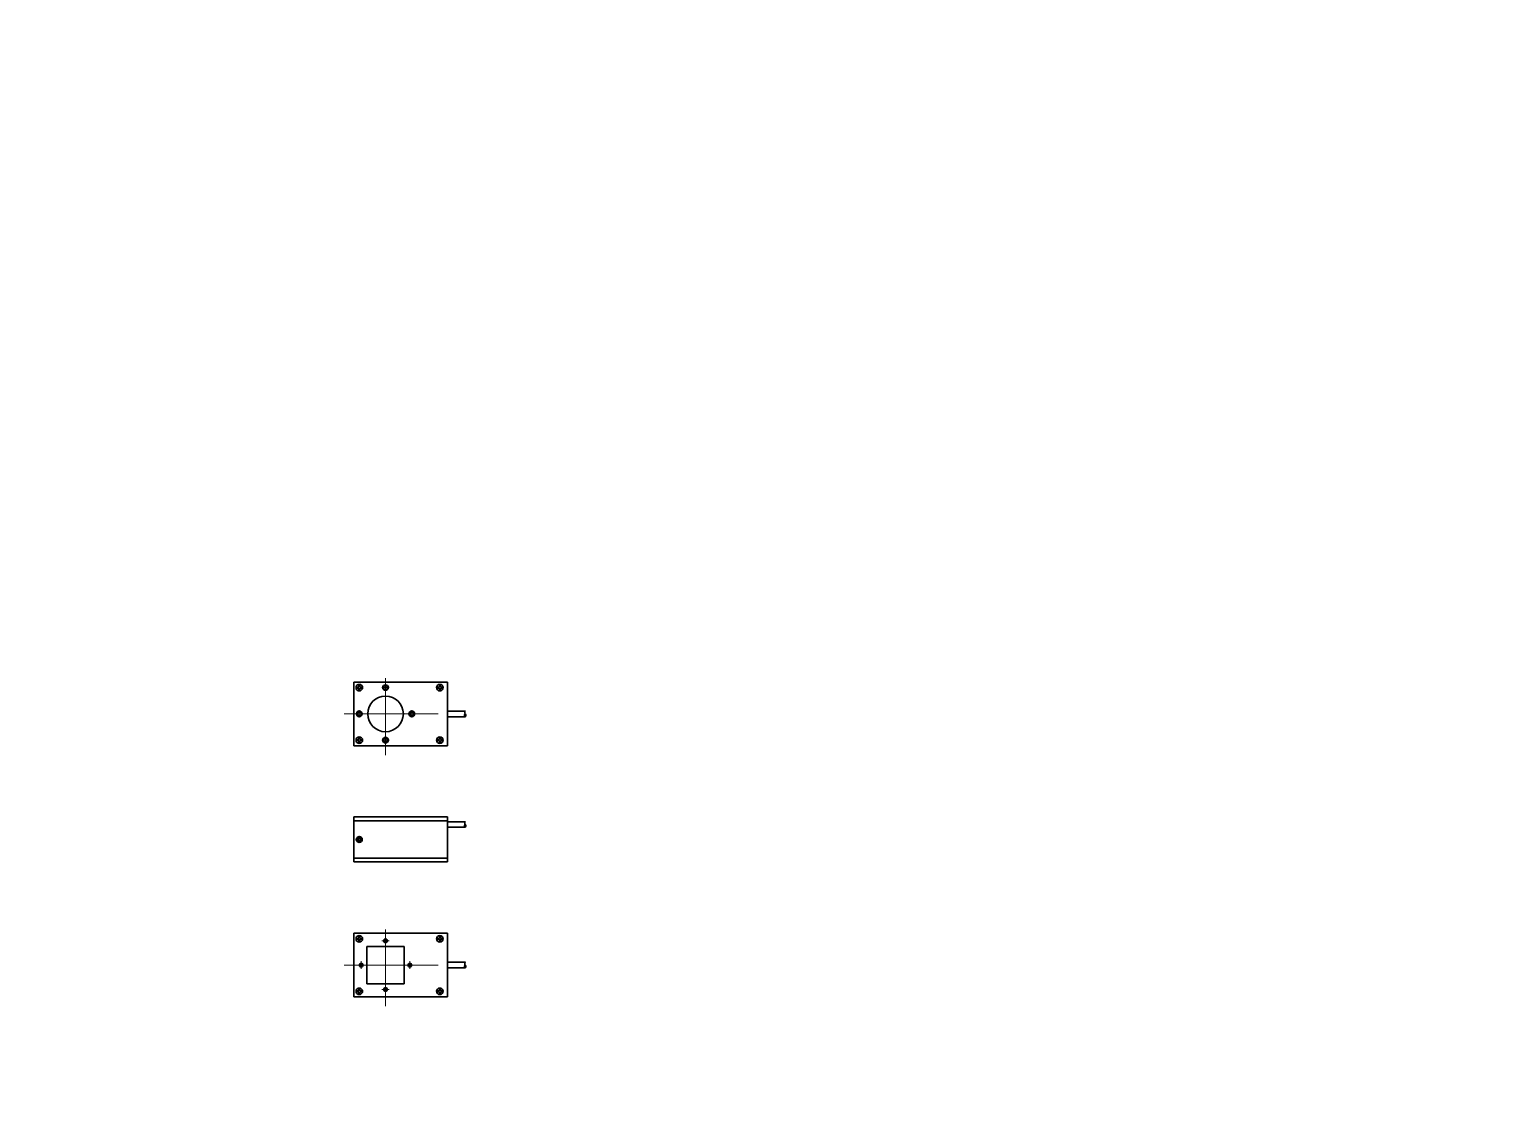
# Paper-space layout 'A3_1_2' of a CAD drawing. Header units: millimetres. Extents: x 0 to 392, y 0 to 286.
# The model-space entities are those that its viewports show. They can reach past a viewport. Long polylines and large blocks are cut down to what shows.
import ezdxf

# ---------------------------------------------------------------- set-up
doc = ezdxf.new("R2010")
doc.units = ezdxf.units.MM
doc.linetypes.add('CENTER', pattern=[2, 1.25, -0.25, 0.25, -0.25])
doc.layers.get('0').update_dxf_attribs({"lineweight": 30})
doc.layers.add('2KD_寸法１', color=7, linetype='Continuous', lineweight=15)
doc.layers.add('PINOFF', color=6, linetype='Continuous', lineweight=9)
doc.layers.get('PINOFF').freeze()

# ---------------------------------------------------------------- blocks, each defined once
blk = doc.blocks.new('A$C2BC31095')
at = {"lineweight": 30}
for p, q in [((0, 34), (50, 34)), ((0, 0), (0, 34)), ((50, 34), (50, 0)), ((50, 0), (0, 0))]:
    blk.add_line(p, q, dxfattribs=at)
for p, q in [((2.6, 31.26), (2.74, 31.4)), ((2.74, 31.4), (2.74, 31.79)), ((3.26, 31.4), (3.26, 31.79)), ((3.4, 31.26), (3.26, 31.4)), ((45.6, 31.26), (45.74, 31.4)), ((45.74, 31.4), (45.74, 31.79)), ((46.26, 31.4), (46.26, 31.79)), ((46.4, 31.26), (46.26, 31.4)), ((2.6, 31.26), (2.21, 31.26)), ((2.6, 30.74), (2.21, 30.74)), ((2.6, 30.74), (2.74, 30.6)), ((2.74, 30.6), (2.74, 30.21)), ((3.4, 30.74), (3.26, 30.6)), ((3.26, 30.6), (3.26, 30.21)), ((3.4, 31.26), (3.79, 31.26)), ((3.4, 30.74), (3.79, 30.74)), ((45.6, 31.26), (45.21, 31.26)), ((45.6, 30.74), (45.21, 30.74)), ((45.6, 30.74), (45.74, 30.6)), ((45.74, 30.6), (45.74, 30.21)), ((46.4, 30.74), (46.26, 30.6)), ((46.26, 30.6), (46.26, 30.21)), ((46.4, 31.26), (46.79, 31.26)), ((46.4, 30.74), (46.79, 30.74)), ((59.6, 18.5), (50, 18.5)), ((59.6, 15.5), (50, 15.5)), ((2.6, 3.26), (2.21, 3.26)), ((2.6, 2.74), (2.21, 2.74)), ((2.6, 3.26), (2.74, 3.4)), ((2.6, 2.74), (2.74, 2.6)), ((2.74, 3.4), (2.74, 3.79)), ((2.74, 2.6), (2.74, 2.21)), ((3.26, 3.4), (3.26, 3.79)), ((3.4, 3.26), (3.26, 3.4)), ((3.4, 2.74), (3.26, 2.6)), ((3.26, 2.6), (3.26, 2.21)), ((3.4, 3.26), (3.79, 3.26)), ((3.4, 2.74), (3.79, 2.74)), ((45.6, 3.26), (45.21, 3.26)), ((45.6, 2.74), (45.21, 2.74)), ((45.6, 3.26), (45.74, 3.4)), ((45.6, 2.74), (45.74, 2.6)), ((45.74, 3.4), (45.74, 3.79)), ((45.74, 2.6), (45.74, 2.21)), ((46.26, 3.4), (46.26, 3.79)), ((46.4, 3.26), (46.26, 3.4)), ((46.4, 2.74), (46.26, 2.6)), ((46.26, 2.6), (46.26, 2.21)), ((46.4, 3.26), (46.79, 3.26)), ((46.4, 2.74), (46.79, 2.74))]:
    blk.add_line(p, q)
for points in [[(2.74, 31.79), (2.74, 31.84), (2.74, 31.88), (2.74, 31.93), (2.75, 31.97), (2.76, 32.02), (2.77, 32.06), (2.78, 32.09), (2.8, 32.13), (2.81, 32.17), (2.83, 32.2), (2.85, 32.22), (2.87, 32.25), (2.89, 32.27), (2.91, 32.29), (2.93, 32.3), (2.95, 32.31), (2.98, 32.32), (3, 32.32), (3.02, 32.32), (3.05, 32.31), (3.07, 32.3), (3.09, 32.29), (3.11, 32.27), (3.13, 32.25), (3.15, 32.22), (3.17, 32.2), (3.19, 32.17), (3.2, 32.13), (3.22, 32.09), (3.23, 32.06), (3.24, 32.02), (3.25, 31.97), (3.25, 31.93), (3.26, 31.88), (3.26, 31.84), (3.26, 31.79)], [(45.74, 31.79), (45.74, 31.84), (45.74, 31.88), (45.74, 31.93), (45.75, 31.97), (45.76, 32.02), (45.77, 32.06), (45.78, 32.09), (45.8, 32.13), (45.81, 32.17), (45.83, 32.2), (45.85, 32.22), (45.87, 32.25), (45.89, 32.27), (45.91, 32.29), (45.93, 32.3), (45.95, 32.31), (45.98, 32.32), (46, 32.32), (46.02, 32.32), (46.05, 32.31), (46.07, 32.3), (46.09, 32.29), (46.11, 32.27), (46.13, 32.25), (46.15, 32.22), (46.17, 32.2), (46.19, 32.17), (46.2, 32.13), (46.22, 32.09), (46.23, 32.06), (46.24, 32.02), (46.25, 31.97), (46.25, 31.93), (46.26, 31.88), (46.26, 31.84), (46.26, 31.79)], [(2.21, 30.74), (2.16, 30.74), (2.12, 30.74), (2.07, 30.75), (2.03, 30.75), (1.98, 30.76), (1.94, 30.77), (1.91, 30.78), (1.87, 30.8), (1.83, 30.81), (1.8, 30.83), (1.78, 30.85), (1.75, 30.87), (1.73, 30.89), (1.71, 30.91), (1.7, 30.93), (1.69, 30.95), (1.68, 30.98), (1.68, 31), (1.68, 31.02), (1.69, 31.05), (1.7, 31.07), (1.71, 31.09), (1.73, 31.11), (1.75, 31.13), (1.78, 31.15), (1.8, 31.17), (1.83, 31.19), (1.87, 31.2), (1.91, 31.22), (1.94, 31.23), (1.98, 31.24), (2.03, 31.25), (2.07, 31.26), (2.12, 31.26), (2.16, 31.26), (2.21, 31.26)], [(3.26, 30.21), (3.26, 30.16), (3.26, 30.12), (3.25, 30.07), (3.25, 30.03), (3.24, 29.98), (3.23, 29.94), (3.22, 29.91), (3.2, 29.87), (3.19, 29.83), (3.17, 29.8), (3.15, 29.78), (3.13, 29.75), (3.11, 29.73), (3.09, 29.71), (3.07, 29.7), (3.05, 29.69), (3.02, 29.68), (3, 29.68), (2.98, 29.68), (2.95, 29.69), (2.93, 29.7), (2.91, 29.71), (2.89, 29.73), (2.87, 29.75), (2.85, 29.78), (2.83, 29.8), (2.81, 29.83), (2.8, 29.87), (2.78, 29.91), (2.77, 29.94), (2.76, 29.98), (2.75, 30.03), (2.74, 30.07), (2.74, 30.12), (2.74, 30.16), (2.74, 30.21)], [(3.79, 31.26), (3.84, 31.26), (3.88, 31.26), (3.93, 31.26), (3.97, 31.25), (4.02, 31.24), (4.06, 31.23), (4.09, 31.22), (4.13, 31.2), (4.17, 31.19), (4.2, 31.17), (4.22, 31.15), (4.25, 31.13), (4.27, 31.11), (4.29, 31.09), (4.3, 31.07), (4.31, 31.05), (4.32, 31.02), (4.32, 31), (4.32, 30.98), (4.31, 30.95), (4.3, 30.93), (4.29, 30.91), (4.27, 30.89), (4.25, 30.87), (4.22, 30.85), (4.2, 30.83), (4.17, 30.81), (4.13, 30.8), (4.09, 30.78), (4.06, 30.77), (4.02, 30.76), (3.97, 30.75), (3.93, 30.75), (3.88, 30.74), (3.84, 30.74), (3.79, 30.74)], [(45.21, 30.74), (45.16, 30.74), (45.12, 30.74), (45.07, 30.75), (45.03, 30.75), (44.98, 30.76), (44.94, 30.77), (44.91, 30.78), (44.87, 30.8), (44.83, 30.81), (44.8, 30.83), (44.78, 30.85), (44.75, 30.87), (44.73, 30.89), (44.71, 30.91), (44.7, 30.93), (44.69, 30.95), (44.68, 30.98), (44.68, 31), (44.68, 31.02), (44.69, 31.05), (44.7, 31.07), (44.71, 31.09), (44.73, 31.11), (44.75, 31.13), (44.78, 31.15), (44.8, 31.17), (44.83, 31.19), (44.87, 31.2), (44.91, 31.22), (44.94, 31.23), (44.98, 31.24), (45.03, 31.25), (45.07, 31.26), (45.12, 31.26), (45.16, 31.26), (45.21, 31.26)], [(46.26, 30.21), (46.26, 30.16), (46.26, 30.12), (46.25, 30.07), (46.25, 30.03), (46.24, 29.98), (46.23, 29.94), (46.22, 29.91), (46.2, 29.87), (46.19, 29.83), (46.17, 29.8), (46.15, 29.78), (46.13, 29.75), (46.11, 29.73), (46.09, 29.71), (46.07, 29.7), (46.05, 29.69), (46.02, 29.68), (46, 29.68), (45.98, 29.68), (45.95, 29.69), (45.93, 29.7), (45.91, 29.71), (45.89, 29.73), (45.87, 29.75), (45.85, 29.78), (45.83, 29.8), (45.81, 29.83), (45.8, 29.87), (45.78, 29.91), (45.77, 29.94), (45.76, 29.98), (45.75, 30.03), (45.74, 30.07), (45.74, 30.12), (45.74, 30.16), (45.74, 30.21)], [(46.79, 31.26), (46.84, 31.26), (46.88, 31.26), (46.93, 31.26), (46.97, 31.25), (47.02, 31.24), (47.06, 31.23), (47.09, 31.22), (47.13, 31.2), (47.17, 31.19), (47.2, 31.17), (47.22, 31.15), (47.25, 31.13), (47.27, 31.11), (47.29, 31.09), (47.3, 31.07), (47.31, 31.05), (47.32, 31.02), (47.32, 31), (47.32, 30.98), (47.31, 30.95), (47.3, 30.93), (47.29, 30.91), (47.27, 30.89), (47.25, 30.87), (47.22, 30.85), (47.2, 30.83), (47.17, 30.81), (47.13, 30.8), (47.09, 30.78), (47.06, 30.77), (47.02, 30.76), (46.97, 30.75), (46.93, 30.75), (46.88, 30.74), (46.84, 30.74), (46.79, 30.74)], [(59.55, 15.5), (59.52, 15.5), (59.48, 15.51), (59.45, 15.53), (59.41, 15.55), (59.38, 15.57), (59.35, 15.6), (59.32, 15.64), (59.29, 15.68), (59.27, 15.72), (59.24, 15.77), (59.22, 15.82), (59.2, 15.88), (59.19, 15.93), (59.17, 15.99), (59.16, 16.06), (59.16, 16.12), (59.15, 16.18), (59.15, 16.25), (59.15, 16.32), (59.16, 16.38), (59.16, 16.44), (59.17, 16.51), (59.19, 16.57), (59.2, 16.63), (59.22, 16.68), (59.24, 16.73), (59.27, 16.78), (59.29, 16.82), (59.32, 16.86), (59.35, 16.9), (59.38, 16.93), (59.41, 16.95), (59.45, 16.97), (59.48, 16.99), (59.52, 17), (59.55, 17)], [(59.55, 17), (59.51, 17.01), (59.46, 17.05), (59.42, 17.1), (59.39, 17.18), (59.36, 17.27), (59.33, 17.38), (59.32, 17.49), (59.3, 17.62), (59.3, 17.75), (59.3, 17.88), (59.32, 18.01), (59.33, 18.13), (59.36, 18.23), (59.39, 18.32), (59.42, 18.4), (59.46, 18.45), (59.51, 18.49), (59.55, 18.5)], [(59.55, 17), (59.59, 16.99), (59.64, 16.95), (59.67, 16.9), (59.71, 16.82), (59.74, 16.73), (59.77, 16.63), (59.78, 16.51), (59.8, 16.38), (59.8, 16.25), (59.8, 16.12), (59.78, 15.99), (59.77, 15.88), (59.74, 15.77), (59.71, 15.68), (59.67, 15.6), (59.64, 15.55), (59.59, 15.51), (59.55, 15.5)], [(2.21, 2.74), (2.16, 2.74), (2.12, 2.74), (2.07, 2.74), (2.03, 2.75), (1.98, 2.76), (1.94, 2.77), (1.91, 2.78), (1.87, 2.8), (1.83, 2.81), (1.8, 2.83), (1.78, 2.85), (1.75, 2.87), (1.73, 2.89), (1.71, 2.91), (1.7, 2.93), (1.69, 2.95), (1.68, 2.98), (1.68, 3), (1.68, 3.02), (1.69, 3.05), (1.7, 3.07), (1.71, 3.09), (1.73, 3.11), (1.75, 3.13), (1.78, 3.15), (1.8, 3.17), (1.83, 3.19), (1.87, 3.2), (1.91, 3.22), (1.94, 3.23), (1.98, 3.24), (2.03, 3.25), (2.07, 3.25), (2.12, 3.26), (2.16, 3.26), (2.21, 3.26)], [(2.74, 3.79), (2.74, 3.84), (2.74, 3.88), (2.74, 3.93), (2.75, 3.97), (2.76, 4.02), (2.77, 4.06), (2.78, 4.09), (2.8, 4.13), (2.81, 4.17), (2.83, 4.2), (2.85, 4.22), (2.87, 4.25), (2.89, 4.27), (2.91, 4.29), (2.93, 4.3), (2.95, 4.31), (2.98, 4.32), (3, 4.32), (3.02, 4.32), (3.05, 4.31), (3.07, 4.3), (3.09, 4.29), (3.11, 4.27), (3.13, 4.25), (3.15, 4.22), (3.17, 4.2), (3.19, 4.17), (3.2, 4.13), (3.22, 4.09), (3.23, 4.06), (3.24, 4.02), (3.25, 3.97), (3.25, 3.93), (3.26, 3.88), (3.26, 3.84), (3.26, 3.79)], [(3.26, 2.21), (3.26, 2.16), (3.26, 2.12), (3.25, 2.07), (3.25, 2.03), (3.24, 1.98), (3.23, 1.94), (3.22, 1.91), (3.2, 1.87), (3.19, 1.83), (3.17, 1.8), (3.15, 1.78), (3.13, 1.75), (3.11, 1.73), (3.09, 1.71), (3.07, 1.7), (3.05, 1.69), (3.02, 1.68), (3, 1.68), (2.98, 1.68), (2.95, 1.69), (2.93, 1.7), (2.91, 1.71), (2.89, 1.73), (2.87, 1.75), (2.85, 1.78), (2.83, 1.8), (2.81, 1.83), (2.8, 1.87), (2.78, 1.91), (2.77, 1.94), (2.76, 1.98), (2.75, 2.03), (2.74, 2.07), (2.74, 2.12), (2.74, 2.16), (2.74, 2.21)], [(3.79, 3.26), (3.84, 3.26), (3.88, 3.26), (3.93, 3.25), (3.97, 3.25), (4.02, 3.24), (4.06, 3.23), (4.09, 3.22), (4.13, 3.2), (4.17, 3.19), (4.2, 3.17), (4.22, 3.15), (4.25, 3.13), (4.27, 3.11), (4.29, 3.09), (4.3, 3.07), (4.31, 3.05), (4.32, 3.02), (4.32, 3), (4.32, 2.98), (4.31, 2.95), (4.3, 2.93), (4.29, 2.91), (4.27, 2.89), (4.25, 2.87), (4.22, 2.85), (4.2, 2.83), (4.17, 2.81), (4.13, 2.8), (4.09, 2.78), (4.06, 2.77), (4.02, 2.76), (3.97, 2.75), (3.93, 2.74), (3.88, 2.74), (3.84, 2.74), (3.79, 2.74)], [(45.21, 2.74), (45.16, 2.74), (45.12, 2.74), (45.07, 2.74), (45.03, 2.75), (44.98, 2.76), (44.94, 2.77), (44.91, 2.78), (44.87, 2.8), (44.83, 2.81), (44.8, 2.83), (44.78, 2.85), (44.75, 2.87), (44.73, 2.89), (44.71, 2.91), (44.7, 2.93), (44.69, 2.95), (44.68, 2.98), (44.68, 3), (44.68, 3.02), (44.69, 3.05), (44.7, 3.07), (44.71, 3.09), (44.73, 3.11), (44.75, 3.13), (44.78, 3.15), (44.8, 3.17), (44.83, 3.19), (44.87, 3.2), (44.91, 3.22), (44.94, 3.23), (44.98, 3.24), (45.03, 3.25), (45.07, 3.25), (45.12, 3.26), (45.16, 3.26), (45.21, 3.26)], [(45.74, 3.79), (45.74, 3.84), (45.74, 3.88), (45.74, 3.93), (45.75, 3.97), (45.76, 4.02), (45.77, 4.06), (45.78, 4.09), (45.8, 4.13), (45.81, 4.17), (45.83, 4.2), (45.85, 4.22), (45.87, 4.25), (45.89, 4.27), (45.91, 4.29), (45.93, 4.3), (45.95, 4.31), (45.98, 4.32), (46, 4.32), (46.02, 4.32), (46.05, 4.31), (46.07, 4.3), (46.09, 4.29), (46.11, 4.27), (46.13, 4.25), (46.15, 4.22), (46.17, 4.2), (46.19, 4.17), (46.2, 4.13), (46.22, 4.09), (46.23, 4.06), (46.24, 4.02), (46.25, 3.97), (46.25, 3.93), (46.26, 3.88), (46.26, 3.84), (46.26, 3.79)], [(46.26, 2.21), (46.26, 2.16), (46.26, 2.12), (46.25, 2.07), (46.25, 2.03), (46.24, 1.98), (46.23, 1.94), (46.22, 1.91), (46.2, 1.87), (46.19, 1.83), (46.17, 1.8), (46.15, 1.78), (46.13, 1.75), (46.11, 1.73), (46.09, 1.71), (46.07, 1.7), (46.05, 1.69), (46.02, 1.68), (46, 1.68), (45.98, 1.68), (45.95, 1.69), (45.93, 1.7), (45.91, 1.71), (45.89, 1.73), (45.87, 1.75), (45.85, 1.78), (45.83, 1.8), (45.81, 1.83), (45.8, 1.87), (45.78, 1.91), (45.77, 1.94), (45.76, 1.98), (45.75, 2.03), (45.74, 2.07), (45.74, 2.12), (45.74, 2.16), (45.74, 2.21)], [(46.79, 3.26), (46.84, 3.26), (46.88, 3.26), (46.93, 3.25), (46.97, 3.25), (47.02, 3.24), (47.06, 3.23), (47.09, 3.22), (47.13, 3.2), (47.17, 3.19), (47.2, 3.17), (47.22, 3.15), (47.25, 3.13), (47.27, 3.11), (47.29, 3.09), (47.3, 3.07), (47.31, 3.05), (47.32, 3.02), (47.32, 3), (47.32, 2.98), (47.31, 2.95), (47.3, 2.93), (47.29, 2.91), (47.27, 2.89), (47.25, 2.87), (47.22, 2.85), (47.2, 2.83), (47.17, 2.81), (47.13, 2.8), (47.09, 2.78), (47.06, 2.77), (47.02, 2.76), (46.97, 2.75), (46.93, 2.74), (46.88, 2.74), (46.84, 2.74), (46.79, 2.74)]]:
    blk.add_lwpolyline(points)
for centre, radius in [((3, 31), 1.75), ((17, 31), 1.5), ((17, 31), 1), ((46, 31), 1.75), ((3, 17), 1.5), ((3, 17), 1), ((31, 17), 1.5), ((31, 17), 1), ((3, 3), 1.75), ((17, 3), 1.5), ((17, 3), 1), ((46, 3), 1.75)]:
    blk.add_circle(centre, radius)
blk.add_circle((17, 17), 9.5, dxfattribs=at)
blk = doc.blocks.new('A$C69D94174')
for p, q in [((0, 24), (50, 24)), ((0, 22), (0, 24)), ((50, 24), (50, 22)), ((50, 22), (0, 22)), ((59.6, 21.5), (50, 21.5)), ((59.6, 18.5), (50, 18.5)), ((2.67, 12.22), (2.34, 12.22)), ((2.67, 11.78), (2.34, 11.78)), ((2.67, 12.22), (2.78, 12.33)), ((2.67, 11.78), (2.78, 11.67)), ((2.78, 12.33), (2.78, 12.66)), ((2.78, 11.67), (2.78, 11.34)), ((3.22, 12.33), (3.22, 12.66)), ((3.33, 12.22), (3.22, 12.33)), ((3.33, 11.78), (3.22, 11.67)), ((3.22, 11.67), (3.22, 11.34)), ((3.33, 12.22), (3.66, 12.22)), ((3.33, 11.78), (3.66, 11.78)), ((0, 2), (50, 2)), ((0, 0), (0, 2)), ((50, 2), (50, 0)), ((50, 0), (0, 0))]:
    blk.add_line(p, q)
at = {"lineweight": 30}
for p, q in [((0, 24), (50, 24)), ((0, 0), (0, 24)), ((50, 24), (50, 0)), ((50, 0), (0, 0))]:
    blk.add_line(p, q, dxfattribs=at)
for points in [[(59.55, 18.5), (59.52, 18.5), (59.48, 18.51), (59.45, 18.53), (59.41, 18.55), (59.38, 18.57), (59.35, 18.6), (59.32, 18.64), (59.29, 18.68), (59.27, 18.72), (59.24, 18.77), (59.22, 18.82), (59.2, 18.87), (59.19, 18.93), (59.17, 18.99), (59.16, 19.06), (59.16, 19.12), (59.15, 19.18), (59.15, 19.25), (59.15, 19.32), (59.16, 19.38), (59.16, 19.44), (59.17, 19.51), (59.19, 19.57), (59.2, 19.62), (59.22, 19.68), (59.24, 19.73), (59.27, 19.78), (59.29, 19.82), (59.32, 19.86), (59.35, 19.9), (59.38, 19.93), (59.41, 19.95), (59.45, 19.97), (59.48, 19.99), (59.52, 20), (59.55, 20)], [(59.55, 20), (59.51, 20.01), (59.46, 20.05), (59.42, 20.1), (59.39, 20.18), (59.36, 20.27), (59.33, 20.37), (59.32, 20.49), (59.3, 20.62), (59.3, 20.75), (59.3, 20.88), (59.32, 21.01), (59.33, 21.12), (59.36, 21.23), (59.39, 21.32), (59.42, 21.4), (59.46, 21.45), (59.51, 21.49), (59.55, 21.5)], [(59.55, 20), (59.59, 19.99), (59.64, 19.95), (59.67, 19.9), (59.71, 19.82), (59.74, 19.73), (59.77, 19.62), (59.78, 19.51), (59.8, 19.38), (59.8, 19.25), (59.8, 19.12), (59.78, 18.99), (59.77, 18.87), (59.74, 18.77), (59.71, 18.68), (59.67, 18.6), (59.64, 18.55), (59.59, 18.51), (59.55, 18.5)], [(4.25, 12), (4.23, 12.22), (4.17, 12.43), (4.08, 12.62), (3.96, 12.8), (3.8, 12.96), (3.62, 13.08), (3.43, 13.17), (3.22, 13.23), (3, 13.25), (2.78, 13.23), (2.57, 13.17), (2.37, 13.08), (2.2, 12.96), (2.04, 12.8), (1.92, 12.62), (1.83, 12.43), (1.77, 12.22), (1.75, 12), (1.77, 11.78), (1.83, 11.57), (1.92, 11.37), (2.04, 11.2), (2.2, 11.04), (2.37, 10.92), (2.57, 10.83), (2.78, 10.77), (3, 10.75), (3.22, 10.77), (3.43, 10.83), (3.62, 10.92), (3.8, 11.04), (3.96, 11.2), (4.08, 11.37), (4.17, 11.57), (4.23, 11.78), (4.25, 12)], [(2.34, 11.78), (2.3, 11.78), (2.26, 11.78), (2.23, 11.79), (2.19, 11.79), (2.15, 11.8), (2.12, 11.81), (2.09, 11.82), (2.06, 11.83), (2.03, 11.84), (2, 11.86), (1.98, 11.87), (1.96, 11.89), (1.94, 11.91), (1.93, 11.92), (1.91, 11.94), (1.91, 11.96), (1.9, 11.98), (1.9, 12), (1.9, 12.02), (1.91, 12.04), (1.91, 12.06), (1.93, 12.08), (1.94, 12.09), (1.96, 12.11), (1.98, 12.13), (2, 12.14), (2.03, 12.16), (2.06, 12.17), (2.09, 12.18), (2.12, 12.19), (2.15, 12.2), (2.19, 12.21), (2.23, 12.21), (2.26, 12.22), (2.3, 12.22), (2.34, 12.22)], [(2.78, 12.66), (2.78, 12.7), (2.78, 12.74), (2.79, 12.77), (2.79, 12.81), (2.8, 12.85), (2.81, 12.88), (2.82, 12.91), (2.83, 12.94), (2.84, 12.97), (2.86, 13), (2.87, 13.02), (2.89, 13.04), (2.91, 13.06), (2.92, 13.07), (2.94, 13.08), (2.96, 13.09), (2.98, 13.1), (3, 13.1), (3.02, 13.1), (3.04, 13.09), (3.06, 13.08), (3.08, 13.07), (3.09, 13.06), (3.11, 13.04), (3.13, 13.02), (3.14, 13), (3.16, 12.97), (3.17, 12.94), (3.18, 12.91), (3.19, 12.88), (3.2, 12.85), (3.21, 12.81), (3.21, 12.77), (3.22, 12.74), (3.22, 12.7), (3.22, 12.66)], [(3.22, 11.34), (3.22, 11.3), (3.22, 11.26), (3.21, 11.23), (3.21, 11.19), (3.2, 11.15), (3.19, 11.12), (3.18, 11.09), (3.17, 11.06), (3.16, 11.03), (3.14, 11), (3.13, 10.98), (3.11, 10.96), (3.09, 10.94), (3.08, 10.93), (3.06, 10.91), (3.04, 10.91), (3.02, 10.9), (3, 10.9), (2.98, 10.9), (2.96, 10.91), (2.94, 10.91), (2.92, 10.93), (2.91, 10.94), (2.89, 10.96), (2.87, 10.98), (2.86, 11), (2.84, 11.03), (2.83, 11.06), (2.82, 11.09), (2.81, 11.12), (2.8, 11.15), (2.79, 11.19), (2.79, 11.23), (2.78, 11.26), (2.78, 11.3), (2.78, 11.34)], [(3.66, 12.22), (3.7, 12.22), (3.74, 12.22), (3.77, 12.21), (3.81, 12.21), (3.85, 12.2), (3.88, 12.19), (3.91, 12.18), (3.94, 12.17), (3.97, 12.16), (4, 12.14), (4.02, 12.13), (4.04, 12.11), (4.06, 12.09), (4.07, 12.08), (4.08, 12.06), (4.09, 12.04), (4.1, 12.02), (4.1, 12), (4.1, 11.98), (4.09, 11.96), (4.08, 11.94), (4.07, 11.92), (4.06, 11.91), (4.04, 11.89), (4.02, 11.87), (4, 11.86), (3.97, 11.84), (3.94, 11.83), (3.91, 11.82), (3.88, 11.81), (3.85, 11.8), (3.81, 11.79), (3.77, 11.79), (3.74, 11.78), (3.7, 11.78), (3.66, 11.78)]]:
    blk.add_lwpolyline(points)
blk.add_circle((3, 12), 1.6)
blk = doc.blocks.new('A$C305C63E0')
at = {"lineweight": 30}
for p, q in [((0, 34), (50, 34)), ((0, 0), (0, 34)), ((50, 34), (50, 0)), ((7, 27), (27, 27)), ((7, 7), (7, 27)), ((27, 27), (27, 7)), ((50, 0), (0, 0)), ((27, 7), (7, 7))]:
    blk.add_line(p, q, dxfattribs=at)
for p, q in [((2.6, 31.26), (2.74, 31.4)), ((2.74, 31.4), (2.74, 31.79)), ((3.26, 31.4), (3.26, 31.79)), ((3.4, 31.26), (3.26, 31.4)), ((45.6, 31.26), (45.74, 31.4)), ((45.74, 31.4), (45.74, 31.79)), ((46.26, 31.4), (46.26, 31.79)), ((46.4, 31.26), (46.26, 31.4)), ((2.6, 31.26), (2.21, 31.26)), ((2.6, 30.74), (2.21, 30.74)), ((2.6, 30.74), (2.74, 30.6)), ((2.74, 30.6), (2.74, 30.21)), ((3.4, 30.74), (3.26, 30.6)), ((3.26, 30.6), (3.26, 30.21)), ((3.4, 31.26), (3.79, 31.26)), ((3.4, 30.74), (3.79, 30.74)), ((45.6, 31.26), (45.21, 31.26)), ((45.6, 30.74), (45.21, 30.74)), ((45.6, 30.74), (45.74, 30.6)), ((45.74, 30.6), (45.74, 30.21)), ((46.4, 30.74), (46.26, 30.6)), ((46.26, 30.6), (46.26, 30.21)), ((46.4, 31.26), (46.79, 31.26)), ((46.4, 30.74), (46.79, 30.74)), ((59.6, 18.5), (50, 18.5)), ((59.6, 15.5), (50, 15.5)), ((2.6, 3.26), (2.21, 3.26)), ((2.6, 2.74), (2.21, 2.74)), ((2.6, 3.26), (2.74, 3.4)), ((2.6, 2.74), (2.74, 2.6)), ((2.74, 3.4), (2.74, 3.79)), ((2.74, 2.6), (2.74, 2.21)), ((3.26, 3.4), (3.26, 3.79)), ((3.4, 3.26), (3.26, 3.4)), ((3.4, 2.74), (3.26, 2.6)), ((3.26, 2.6), (3.26, 2.21)), ((3.4, 3.26), (3.79, 3.26)), ((3.4, 2.74), (3.79, 2.74)), ((45.6, 3.26), (45.21, 3.26)), ((45.6, 2.74), (45.21, 2.74)), ((45.6, 3.26), (45.74, 3.4)), ((45.6, 2.74), (45.74, 2.6)), ((45.74, 3.4), (45.74, 3.79)), ((45.74, 2.6), (45.74, 2.21)), ((46.26, 3.4), (46.26, 3.79)), ((46.4, 3.26), (46.26, 3.4)), ((46.4, 2.74), (46.26, 2.6)), ((46.26, 2.6), (46.26, 2.21)), ((46.4, 3.26), (46.79, 3.26)), ((46.4, 2.74), (46.79, 2.74))]:
    blk.add_line(p, q)
for points in [[(2.74, 31.79), (2.74, 31.84), (2.74, 31.88), (2.74, 31.93), (2.75, 31.97), (2.76, 32.02), (2.77, 32.06), (2.78, 32.09), (2.8, 32.13), (2.81, 32.17), (2.83, 32.2), (2.85, 32.22), (2.87, 32.25), (2.89, 32.27), (2.91, 32.29), (2.93, 32.3), (2.95, 32.31), (2.98, 32.32), (3, 32.32), (3.02, 32.32), (3.05, 32.31), (3.07, 32.3), (3.09, 32.29), (3.11, 32.27), (3.13, 32.25), (3.15, 32.22), (3.17, 32.2), (3.19, 32.17), (3.2, 32.13), (3.22, 32.09), (3.23, 32.06), (3.24, 32.02), (3.25, 31.97), (3.25, 31.93), (3.26, 31.88), (3.26, 31.84), (3.26, 31.79)], [(45.74, 31.79), (45.74, 31.84), (45.74, 31.88), (45.74, 31.93), (45.75, 31.97), (45.76, 32.02), (45.77, 32.06), (45.78, 32.09), (45.8, 32.13), (45.81, 32.17), (45.83, 32.2), (45.85, 32.22), (45.87, 32.25), (45.89, 32.27), (45.91, 32.29), (45.93, 32.3), (45.95, 32.31), (45.98, 32.32), (46, 32.32), (46.02, 32.32), (46.05, 32.31), (46.07, 32.3), (46.09, 32.29), (46.11, 32.27), (46.13, 32.25), (46.15, 32.22), (46.17, 32.2), (46.19, 32.17), (46.2, 32.13), (46.22, 32.09), (46.23, 32.06), (46.24, 32.02), (46.25, 31.97), (46.25, 31.93), (46.26, 31.88), (46.26, 31.84), (46.26, 31.79)], [(2.21, 30.74), (2.16, 30.74), (2.12, 30.74), (2.07, 30.75), (2.03, 30.75), (1.98, 30.76), (1.94, 30.77), (1.91, 30.78), (1.87, 30.8), (1.83, 30.81), (1.8, 30.83), (1.78, 30.85), (1.75, 30.87), (1.73, 30.89), (1.71, 30.91), (1.7, 30.93), (1.69, 30.95), (1.68, 30.98), (1.68, 31), (1.68, 31.02), (1.69, 31.05), (1.7, 31.07), (1.71, 31.09), (1.73, 31.11), (1.75, 31.13), (1.78, 31.15), (1.8, 31.17), (1.83, 31.19), (1.87, 31.2), (1.91, 31.22), (1.94, 31.23), (1.98, 31.24), (2.03, 31.25), (2.07, 31.26), (2.12, 31.26), (2.16, 31.26), (2.21, 31.26)], [(3.26, 30.21), (3.26, 30.16), (3.26, 30.12), (3.25, 30.07), (3.25, 30.03), (3.24, 29.98), (3.23, 29.94), (3.22, 29.91), (3.2, 29.87), (3.19, 29.83), (3.17, 29.8), (3.15, 29.78), (3.13, 29.75), (3.11, 29.73), (3.09, 29.71), (3.07, 29.7), (3.05, 29.69), (3.02, 29.68), (3, 29.68), (2.98, 29.68), (2.95, 29.69), (2.93, 29.7), (2.91, 29.71), (2.89, 29.73), (2.87, 29.75), (2.85, 29.78), (2.83, 29.8), (2.81, 29.83), (2.8, 29.87), (2.78, 29.91), (2.77, 29.94), (2.76, 29.98), (2.75, 30.03), (2.74, 30.07), (2.74, 30.12), (2.74, 30.16), (2.74, 30.21)], [(3.79, 31.26), (3.84, 31.26), (3.88, 31.26), (3.93, 31.26), (3.97, 31.25), (4.02, 31.24), (4.06, 31.23), (4.09, 31.22), (4.13, 31.2), (4.17, 31.19), (4.2, 31.17), (4.22, 31.15), (4.25, 31.13), (4.27, 31.11), (4.29, 31.09), (4.3, 31.07), (4.31, 31.05), (4.32, 31.02), (4.32, 31), (4.32, 30.98), (4.31, 30.95), (4.3, 30.93), (4.29, 30.91), (4.27, 30.89), (4.25, 30.87), (4.22, 30.85), (4.2, 30.83), (4.17, 30.81), (4.13, 30.8), (4.09, 30.78), (4.06, 30.77), (4.02, 30.76), (3.97, 30.75), (3.93, 30.75), (3.88, 30.74), (3.84, 30.74), (3.79, 30.74)], [(45.21, 30.74), (45.16, 30.74), (45.12, 30.74), (45.07, 30.75), (45.03, 30.75), (44.98, 30.76), (44.94, 30.77), (44.91, 30.78), (44.87, 30.8), (44.83, 30.81), (44.8, 30.83), (44.78, 30.85), (44.75, 30.87), (44.73, 30.89), (44.71, 30.91), (44.7, 30.93), (44.69, 30.95), (44.68, 30.98), (44.68, 31), (44.68, 31.02), (44.69, 31.05), (44.7, 31.07), (44.71, 31.09), (44.73, 31.11), (44.75, 31.13), (44.78, 31.15), (44.8, 31.17), (44.83, 31.19), (44.87, 31.2), (44.91, 31.22), (44.94, 31.23), (44.98, 31.24), (45.03, 31.25), (45.07, 31.26), (45.12, 31.26), (45.16, 31.26), (45.21, 31.26)], [(46.26, 30.21), (46.26, 30.16), (46.26, 30.12), (46.25, 30.07), (46.25, 30.03), (46.24, 29.98), (46.23, 29.94), (46.22, 29.91), (46.2, 29.87), (46.19, 29.83), (46.17, 29.8), (46.15, 29.78), (46.13, 29.75), (46.11, 29.73), (46.09, 29.71), (46.07, 29.7), (46.05, 29.69), (46.02, 29.68), (46, 29.68), (45.98, 29.68), (45.95, 29.69), (45.93, 29.7), (45.91, 29.71), (45.89, 29.73), (45.87, 29.75), (45.85, 29.78), (45.83, 29.8), (45.81, 29.83), (45.8, 29.87), (45.78, 29.91), (45.77, 29.94), (45.76, 29.98), (45.75, 30.03), (45.74, 30.07), (45.74, 30.12), (45.74, 30.16), (45.74, 30.21)], [(46.79, 31.26), (46.84, 31.26), (46.88, 31.26), (46.93, 31.26), (46.97, 31.25), (47.02, 31.24), (47.06, 31.23), (47.09, 31.22), (47.13, 31.2), (47.17, 31.19), (47.2, 31.17), (47.22, 31.15), (47.25, 31.13), (47.27, 31.11), (47.29, 31.09), (47.3, 31.07), (47.31, 31.05), (47.32, 31.02), (47.32, 31), (47.32, 30.98), (47.31, 30.95), (47.3, 30.93), (47.29, 30.91), (47.27, 30.89), (47.25, 30.87), (47.22, 30.85), (47.2, 30.83), (47.17, 30.81), (47.13, 30.8), (47.09, 30.78), (47.06, 30.77), (47.02, 30.76), (46.97, 30.75), (46.93, 30.75), (46.88, 30.74), (46.84, 30.74), (46.79, 30.74)], [(59.55, 15.5), (59.52, 15.5), (59.48, 15.51), (59.45, 15.53), (59.41, 15.55), (59.38, 15.57), (59.35, 15.6), (59.32, 15.64), (59.29, 15.68), (59.27, 15.72), (59.24, 15.77), (59.22, 15.82), (59.2, 15.88), (59.19, 15.93), (59.17, 15.99), (59.16, 16.06), (59.16, 16.12), (59.15, 16.18), (59.15, 16.25), (59.15, 16.32), (59.16, 16.38), (59.16, 16.44), (59.17, 16.51), (59.19, 16.57), (59.2, 16.63), (59.22, 16.68), (59.24, 16.73), (59.27, 16.78), (59.29, 16.82), (59.32, 16.86), (59.35, 16.9), (59.38, 16.93), (59.41, 16.95), (59.45, 16.97), (59.48, 16.99), (59.52, 17), (59.55, 17)], [(59.55, 17), (59.51, 17.01), (59.46, 17.05), (59.42, 17.1), (59.39, 17.18), (59.36, 17.27), (59.33, 17.38), (59.32, 17.49), (59.3, 17.62), (59.3, 17.75), (59.3, 17.88), (59.32, 18.01), (59.33, 18.13), (59.36, 18.23), (59.39, 18.32), (59.42, 18.4), (59.46, 18.45), (59.51, 18.49), (59.55, 18.5)], [(59.55, 17), (59.59, 16.99), (59.64, 16.95), (59.67, 16.9), (59.71, 16.82), (59.74, 16.73), (59.77, 16.63), (59.78, 16.51), (59.8, 16.38), (59.8, 16.25), (59.8, 16.12), (59.78, 15.99), (59.77, 15.88), (59.74, 15.77), (59.71, 15.68), (59.67, 15.6), (59.64, 15.55), (59.59, 15.51), (59.55, 15.5)], [(2.21, 2.74), (2.16, 2.74), (2.12, 2.74), (2.07, 2.74), (2.03, 2.75), (1.98, 2.76), (1.94, 2.77), (1.91, 2.78), (1.87, 2.8), (1.83, 2.81), (1.8, 2.83), (1.78, 2.85), (1.75, 2.87), (1.73, 2.89), (1.71, 2.91), (1.7, 2.93), (1.69, 2.95), (1.68, 2.98), (1.68, 3), (1.68, 3.02), (1.69, 3.05), (1.7, 3.07), (1.71, 3.09), (1.73, 3.11), (1.75, 3.13), (1.78, 3.15), (1.8, 3.17), (1.83, 3.19), (1.87, 3.2), (1.91, 3.22), (1.94, 3.23), (1.98, 3.24), (2.03, 3.25), (2.07, 3.25), (2.12, 3.26), (2.16, 3.26), (2.21, 3.26)], [(2.74, 3.79), (2.74, 3.84), (2.74, 3.88), (2.74, 3.93), (2.75, 3.97), (2.76, 4.02), (2.77, 4.06), (2.78, 4.09), (2.8, 4.13), (2.81, 4.17), (2.83, 4.2), (2.85, 4.22), (2.87, 4.25), (2.89, 4.27), (2.91, 4.29), (2.93, 4.3), (2.95, 4.31), (2.98, 4.32), (3, 4.32), (3.02, 4.32), (3.05, 4.31), (3.07, 4.3), (3.09, 4.29), (3.11, 4.27), (3.13, 4.25), (3.15, 4.22), (3.17, 4.2), (3.19, 4.17), (3.2, 4.13), (3.22, 4.09), (3.23, 4.06), (3.24, 4.02), (3.25, 3.97), (3.25, 3.93), (3.26, 3.88), (3.26, 3.84), (3.26, 3.79)], [(3.26, 2.21), (3.26, 2.16), (3.26, 2.12), (3.25, 2.07), (3.25, 2.03), (3.24, 1.98), (3.23, 1.94), (3.22, 1.91), (3.2, 1.87), (3.19, 1.83), (3.17, 1.8), (3.15, 1.78), (3.13, 1.75), (3.11, 1.73), (3.09, 1.71), (3.07, 1.7), (3.05, 1.69), (3.02, 1.68), (3, 1.68), (2.98, 1.68), (2.95, 1.69), (2.93, 1.7), (2.91, 1.71), (2.89, 1.73), (2.87, 1.75), (2.85, 1.78), (2.83, 1.8), (2.81, 1.83), (2.8, 1.87), (2.78, 1.91), (2.77, 1.94), (2.76, 1.98), (2.75, 2.03), (2.74, 2.07), (2.74, 2.12), (2.74, 2.16), (2.74, 2.21)], [(3.79, 3.26), (3.84, 3.26), (3.88, 3.26), (3.93, 3.25), (3.97, 3.25), (4.02, 3.24), (4.06, 3.23), (4.09, 3.22), (4.13, 3.2), (4.17, 3.19), (4.2, 3.17), (4.22, 3.15), (4.25, 3.13), (4.27, 3.11), (4.29, 3.09), (4.3, 3.07), (4.31, 3.05), (4.32, 3.02), (4.32, 3), (4.32, 2.98), (4.31, 2.95), (4.3, 2.93), (4.29, 2.91), (4.27, 2.89), (4.25, 2.87), (4.22, 2.85), (4.2, 2.83), (4.17, 2.81), (4.13, 2.8), (4.09, 2.78), (4.06, 2.77), (4.02, 2.76), (3.97, 2.75), (3.93, 2.74), (3.88, 2.74), (3.84, 2.74), (3.79, 2.74)], [(45.21, 2.74), (45.16, 2.74), (45.12, 2.74), (45.07, 2.74), (45.03, 2.75), (44.98, 2.76), (44.94, 2.77), (44.91, 2.78), (44.87, 2.8), (44.83, 2.81), (44.8, 2.83), (44.78, 2.85), (44.75, 2.87), (44.73, 2.89), (44.71, 2.91), (44.7, 2.93), (44.69, 2.95), (44.68, 2.98), (44.68, 3), (44.68, 3.02), (44.69, 3.05), (44.7, 3.07), (44.71, 3.09), (44.73, 3.11), (44.75, 3.13), (44.78, 3.15), (44.8, 3.17), (44.83, 3.19), (44.87, 3.2), (44.91, 3.22), (44.94, 3.23), (44.98, 3.24), (45.03, 3.25), (45.07, 3.25), (45.12, 3.26), (45.16, 3.26), (45.21, 3.26)], [(45.74, 3.79), (45.74, 3.84), (45.74, 3.88), (45.74, 3.93), (45.75, 3.97), (45.76, 4.02), (45.77, 4.06), (45.78, 4.09), (45.8, 4.13), (45.81, 4.17), (45.83, 4.2), (45.85, 4.22), (45.87, 4.25), (45.89, 4.27), (45.91, 4.29), (45.93, 4.3), (45.95, 4.31), (45.98, 4.32), (46, 4.32), (46.02, 4.32), (46.05, 4.31), (46.07, 4.3), (46.09, 4.29), (46.11, 4.27), (46.13, 4.25), (46.15, 4.22), (46.17, 4.2), (46.19, 4.17), (46.2, 4.13), (46.22, 4.09), (46.23, 4.06), (46.24, 4.02), (46.25, 3.97), (46.25, 3.93), (46.26, 3.88), (46.26, 3.84), (46.26, 3.79)], [(46.26, 2.21), (46.26, 2.16), (46.26, 2.12), (46.25, 2.07), (46.25, 2.03), (46.24, 1.98), (46.23, 1.94), (46.22, 1.91), (46.2, 1.87), (46.19, 1.83), (46.17, 1.8), (46.15, 1.78), (46.13, 1.75), (46.11, 1.73), (46.09, 1.71), (46.07, 1.7), (46.05, 1.69), (46.02, 1.68), (46, 1.68), (45.98, 1.68), (45.95, 1.69), (45.93, 1.7), (45.91, 1.71), (45.89, 1.73), (45.87, 1.75), (45.85, 1.78), (45.83, 1.8), (45.81, 1.83), (45.8, 1.87), (45.78, 1.91), (45.77, 1.94), (45.76, 1.98), (45.75, 2.03), (45.74, 2.07), (45.74, 2.12), (45.74, 2.16), (45.74, 2.21)], [(46.79, 3.26), (46.84, 3.26), (46.88, 3.26), (46.93, 3.25), (46.97, 3.25), (47.02, 3.24), (47.06, 3.23), (47.09, 3.22), (47.13, 3.2), (47.17, 3.19), (47.2, 3.17), (47.22, 3.15), (47.25, 3.13), (47.27, 3.11), (47.29, 3.09), (47.3, 3.07), (47.31, 3.05), (47.32, 3.02), (47.32, 3), (47.32, 2.98), (47.31, 2.95), (47.3, 2.93), (47.29, 2.91), (47.27, 2.89), (47.25, 2.87), (47.22, 2.85), (47.2, 2.83), (47.17, 2.81), (47.13, 2.8), (47.09, 2.78), (47.06, 2.77), (47.02, 2.76), (46.97, 2.75), (46.93, 2.74), (46.88, 2.74), (46.84, 2.74), (46.79, 2.74)]]:
    blk.add_lwpolyline(points)
for centre, radius in [((3, 31), 1.75), ((46, 31), 1.75), ((17, 30), 1), ((17, 30), 0.7), ((4, 17), 1), ((4, 17), 0.7), ((30, 17), 1), ((30, 17), 0.7), ((3, 3), 1.75), ((17, 4), 1), ((17, 4), 0.7), ((46, 3), 1.75)]:
    blk.add_circle(centre, radius)

msp = doc.modelspace()

# ---------------------------------------------------------------- linework, layer by layer
at = {"layer": '2KD_寸法１'}
for p, q in [((187.056, 219.835), (191.056, 219.835)), ((189.056, 221.835), (189.056, 217.835)), ((173.056, 205.835), (177.056, 205.835)), ((175.056, 207.835), (175.056, 203.835)), ((201.056, 205.835), (205.056, 205.835)), ((203.056, 207.835), (203.056, 203.835)), ((187.056, 191.835), (191.056, 191.835)), ((189.056, 193.835), (189.056, 189.835)), ((189.056, 86.835), (189.056, 82.835)), ((187.056, 84.835), (191.056, 84.835)), ((174.056, 71.835), (178.056, 71.835)), ((176.056, 73.835), (176.056, 69.835)), ((200.056, 71.835), (204.056, 71.835)), ((202.056, 73.835), (202.056, 69.835)), ((187.056, 58.835), (191.056, 58.835)), ((189.056, 60.835), (189.056, 56.835))]:
    msp.add_line(p, q, dxfattribs=at)
at = {"layer": '2KD_寸法１', "linetype": 'CENTER', "ltscale": 10}
for p, q in [((189.056, 224.835), (189.056, 183.835)), ((167.056, 205.835), (227.056, 205.835)), ((189.056, 90.835), (189.056, 49.835)), ((167.056, 71.835), (227.056, 71.835))]:
    msp.add_line(p, q, dxfattribs=at)

# ---------------------------------------------------------------- block references
for name, p in [('A$C2BC31095', (172.056, 188.835)), ('A$C69D94174', (172.056, 126.835)), ('A$C305C63E0', (172.056, 54.835))]:
    msp.add_blockref(name, p)

psp = doc.layouts.new('A3_1_2')

# ---------------------------------------------------------------- viewports
at = {"layer": 'PINOFF', "color": 7, "lineweight": 0}
psp.add_viewport(center=(195.5, 142.5), size=(392, 286), view_center_point=(391, 285), view_height=572.00001, dxfattribs=at)

doc.saveas('drawing.dxf')
